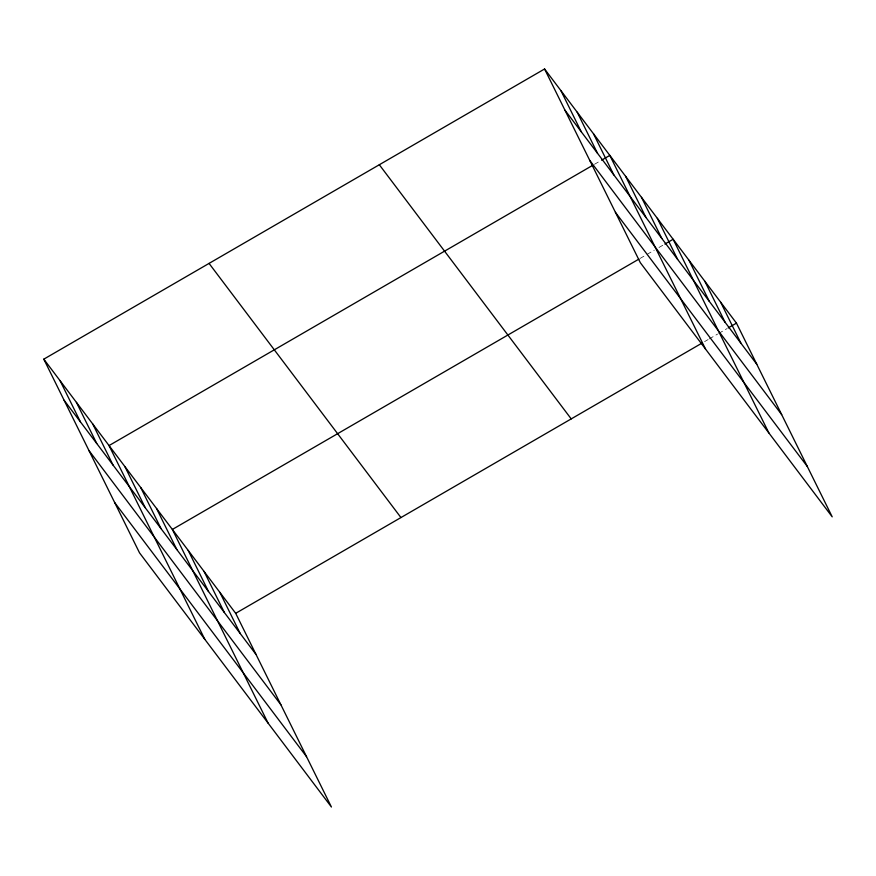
<?xml version="1.0" encoding="UTF-8"?>
<svg xmlns="http://www.w3.org/2000/svg" width="876" height="876" viewBox="0 0 876 876"><rect width="100%" height="100%" fill="white"/><g stroke="black" fill="none" stroke-linecap="round" stroke-linejoin="round"><path stroke-width="0.66" stroke-dasharray="4.38 3.29" d="M594.476 164.294L600.378 160.866M640.093 258.42L645.995 255.004M647.178 254.314L654.262 250.207M658.982 247.481L663.701 244.743M704.6 341.607L708.137 339.56M709.319 338.87L717.586 334.084M718.758 333.395L727.025 328.61"/><path stroke-width="1.31" d="M43.8 359.16L235.688 613.32L331.424 807.015L139.536 552.865L43.8 359.16L544.576 68.985L736.464 323.135L832.2 516.84L640.312 262.68L544.576 68.985M592.121 165.663L109.04 445.577L204.776 639.272M601.56 160.188L609.827 155.402L705.552 349.097M638.911 259.11L172.364 529.443L268.1 723.138M664.884 244.054L673.14 239.268L768.876 432.963M235.688 613.32L702.234 342.976M728.208 327.931L736.464 323.135M564.91 110.113L756.798 364.263M589.789 160.461L781.677 414.611M615.423 212.331L807.322 466.492M379.319 164.743L571.207 418.892M209.057 263.402L400.945 517.563M64.123 400.288L256.011 654.449M89.013 450.636L280.9 704.786M114.647 502.517L306.534 756.667M720.641 302.176L740.965 343.304M704.808 281.207L725.131 322.335M688.974 260.238L709.308 301.366M657.318 218.299L677.641 259.427M641.484 197.33L661.807 238.458M625.65 176.372L645.984 217.5M593.512 133.798L613.835 174.926M577.196 112.194L597.531 153.322M560.892 90.589L581.215 131.718M219.854 592.351L240.188 633.479M204.031 571.382L224.355 612.51M188.198 550.413L208.521 591.541M156.53 508.474L176.864 549.602M140.708 487.516L161.031 528.633M124.874 466.547L145.197 507.675M92.736 423.973L113.059 465.101M76.42 402.369L96.743 443.497M60.115 380.764L80.439 421.893"/></g></svg>
